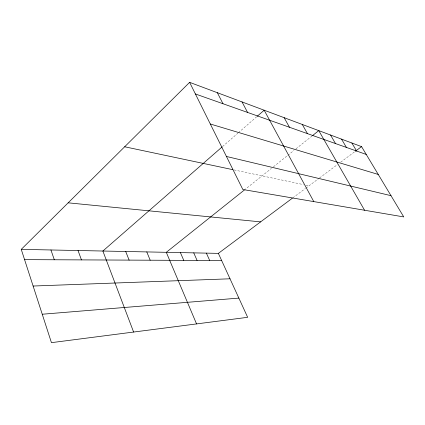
<?xml version="1.0" encoding="UTF-8"?>
<svg xmlns="http://www.w3.org/2000/svg" width="425" height="425" viewBox="0 0 425 425"><rect width="100%" height="100%" fill="white"/><g stroke="black" fill="none" stroke-linecap="round" stroke-linejoin="round"><path stroke-width="0.32" stroke-dasharray="2.12 1.59" d="M222.572 146.54L237.91 133.153M238.404 132.722L256.743 116.71M244.216 190.124L271.389 168.433M273.456 166.786L287.316 155.72M287.826 155.316L293.951 150.429M295.991 148.803L312.019 136.005M292.804 197.88L305.352 188.525M305.878 188.137L319.026 178.335M319.552 177.942L337.54 164.528M340.723 162.159L354.806 151.661M234.106 169.936L303.354 184.599M305.867 185.13L309.012 185.794"/><path stroke-width="0.64" d="M21.25 249.369L218.37 253.369L247.658 317.316L51.446 342.656L21.25 249.369L189.624 82.344L361.558 146.625L403.75 216.92L242.84 189.508L189.624 82.344M222.073 146.97L102.871 251.026L133.609 332.042M257.237 116.28L264.18 110.218L313.772 201.593M244.216 190.124L166.292 252.312L196.552 323.914M312.54 135.596L318.761 130.624L364.57 210.248M218.37 253.369L292.283 198.268M355.327 151.273L361.558 146.625M42.245 314.234L238.855 298.095M33.118 286.03L230.015 278.795M24.576 259.638L221.648 260.53M68.17 202.826L260.615 221.877M124.674 146.774L232.842 169.671M226.424 156.458L391 195.675M210.311 124.004L378.255 174.447M195.388 93.957L366.249 154.445M351.863 143.002L356.644 151.04M341.541 139.14L346.412 147.422M330.533 135.028L335.5 143.554M302.271 124.461L307.456 133.631M284.16 117.688L289.467 127.261M242.032 101.936L247.584 112.434M217.334 92.703L222.998 103.732M206.38 253.125L209.69 260.472M193.747 252.87L197.078 260.419M180.402 252.599L183.754 260.355M146.784 251.913L150.179 260.206M125.71 251.488L129.115 260.111M78.041 250.522L81.441 259.893M50.942 249.974L54.315 259.771"/></g></svg>
